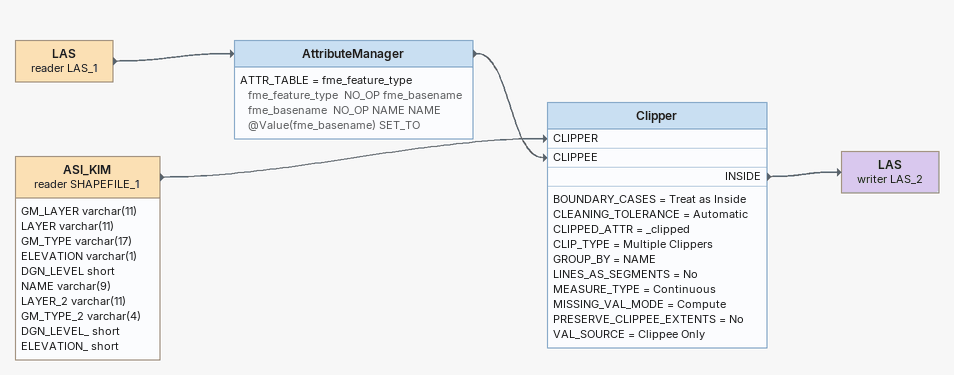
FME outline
LAS (reader LAS_1)
    -> AttributeManager
AttributeManager
    ATTR_TABLE = fme_feature_type fme_feature_type  NO_OP fme_basename fme_basename  NO_OP NAME NAME @Value(fme_basename) SET_TO
    -> Clipper [CLIPPEE]
ASI_KIM (reader SHAPEFILE_1)
    attributes: GM_LAYER varchar(11), LAYER varchar(11), GM_TYPE varchar(17), ELEVATION varchar(1), DGN_LEVEL short, NAME varchar(9), LAYER_2 varchar(11), GM_TYPE_2 varchar(4), DGN_LEVEL_ short, ELEVATION_ short
    -> Clipper [CLIPPER]
Clipper
    BOUNDARY_CASES = Treat as Inside
    CLEANING_TOLERANCE = Automatic
    CLIPPED_ATTR = _clipped
    CLIP_TYPE = Multiple Clippers
    GROUP_BY = NAME
    LINES_AS_SEGMENTS = No
    MEASURE_TYPE = Continuous
    MISSING_VAL_MODE = Compute
    PRESERVE_CLIPPEE_EXTENTS = No
    VAL_SOURCE = Clippee Only
    INSIDE -> LAS (writer LAS_2)
LAS (writer LAS_2)
